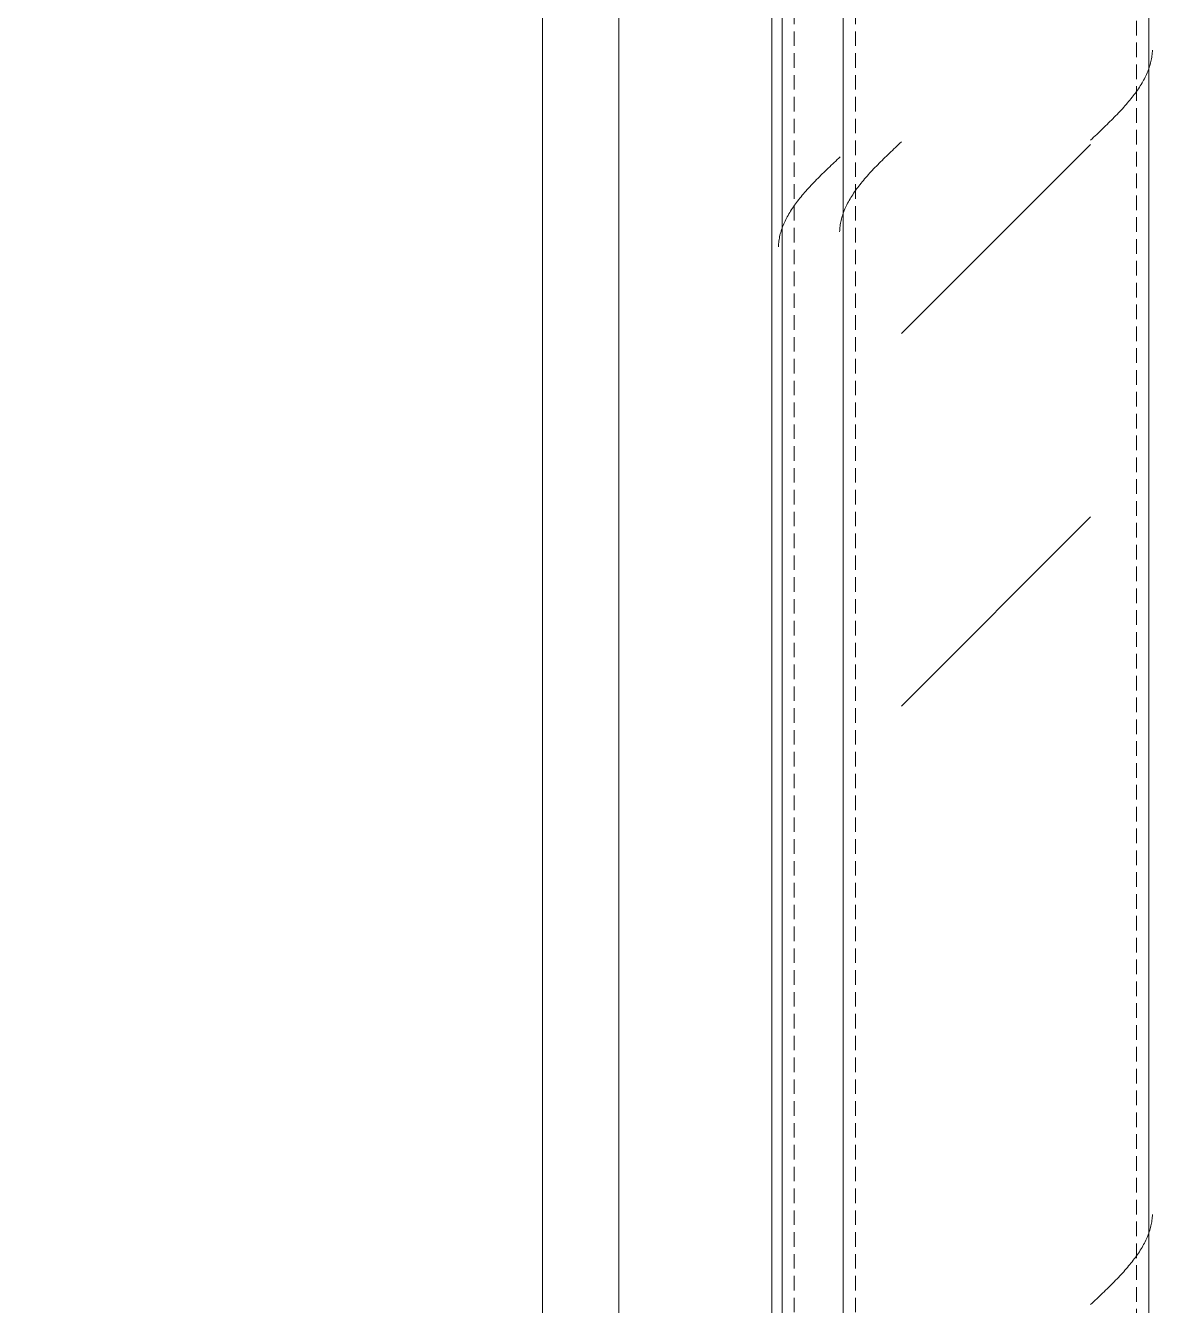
# Model space of a CAD drawing. Header units: centimetres. Extents: x -11896 to 2794, y -437 to 1921.
# Drawn here: x -3548.96 to -3512.1, y 310.68 to 352.56 of the extents above; entities that cross this region are included whole.
import ezdxf

# ---------------------------------------------------------------- set-up
doc = ezdxf.new("R2010")
doc.units = ezdxf.units.CM
doc.linetypes.add('Hidden', pattern=[0.714375, 0.47625, -0.238125])
for name, color, linetype, lineweight in [('A-DOOR', 7, 'Continuous', 9), ('A-WALL-PATT', 7, 'Continuous', 35), ('S-COLS', 7, 'Continuous', 9)]:
    doc.layers.add(name, color=color, linetype=linetype, lineweight=lineweight)

# ---------------------------------------------------------------- blocks, each defined once
blk = doc.blocks.new('FP_37-Sección 2-2')
at = {"layer": 'S-COLS'}
blk.add_line((-4962.871, 94), (-4962.871, 374.859), dxfattribs=at)
at = {"layer": 'S-COLS', "color": 9, "true_color": 0xc0c0c0}
for p, q in [((-4962.757, 351.707), (-4962.755, 351.754)), ((-4962.815, 351.333), (-4962.804, 351.38)), ((-4962.804, 351.38), (-4962.793, 351.427)), ((-4962.793, 351.427), (-4962.784, 351.474)), ((-4962.784, 351.474), (-4962.776, 351.52)), ((-4962.776, 351.52), (-4962.77, 351.567)), ((-4962.77, 351.567), (-4962.764, 351.614)), ((-4962.764, 351.614), (-4962.76, 351.661)), ((-4962.76, 351.661), (-4962.757, 351.707)), ((-4962.97, 350.912), (-4962.949, 350.959)), ((-4962.949, 350.959), (-4962.928, 351.006)), ((-4962.928, 351.006), (-4962.908, 351.053)), ((-4962.908, 351.053), (-4962.89, 351.099)), ((-4962.89, 351.099), (-4962.873, 351.146)), ((-4962.873, 351.146), (-4962.856, 351.193)), ((-4962.856, 351.193), (-4962.842, 351.24)), ((-4962.842, 351.24), (-4962.828, 351.286)), ((-4962.828, 351.286), (-4962.815, 351.333)), ((-4963.213, 350.492), (-4963.182, 350.538)), ((-4963.182, 350.538), (-4963.152, 350.585)), ((-4963.152, 350.585), (-4963.123, 350.632)), ((-4963.123, 350.632), (-4963.095, 350.679)), ((-4963.095, 350.679), (-4963.068, 350.725)), ((-4963.068, 350.725), (-4963.042, 350.772)), ((-4963.042, 350.772), (-4963.017, 350.819)), ((-4963.017, 350.819), (-4962.993, 350.866)), ((-4962.993, 350.866), (-4962.97, 350.912)), ((-4963.532, 350.071), (-4963.494, 350.118)), ((-4963.494, 350.118), (-4963.456, 350.164)), ((-4963.456, 350.164), (-4963.418, 350.211)), ((-4963.418, 350.211), (-4963.382, 350.258)), ((-4963.382, 350.258), (-4963.347, 350.305)), ((-4963.347, 350.305), (-4963.312, 350.351)), ((-4963.312, 350.351), (-4963.278, 350.398)), ((-4963.278, 350.398), (-4963.245, 350.445)), ((-4963.245, 350.445), (-4963.213, 350.492)), ((-4963.912, 349.65), (-4963.867, 349.697)), ((-4963.867, 349.697), (-4963.823, 349.744)), ((-4963.823, 349.744), (-4963.78, 349.79)), ((-4963.78, 349.79), (-4963.737, 349.837)), ((-4963.737, 349.837), (-4963.694, 349.884)), ((-4963.694, 349.884), (-4963.653, 349.931)), ((-4963.653, 349.931), (-4963.612, 349.977)), ((-4963.612, 349.977), (-4963.572, 350.024)), ((-4963.572, 350.024), (-4963.532, 350.071)), ((-4964.333, 349.229), (-4964.285, 349.276)), ((-4964.285, 349.276), (-4964.237, 349.323)), ((-4964.237, 349.323), (-4964.189, 349.37)), ((-4964.189, 349.37), (-4964.142, 349.416)), ((-4964.142, 349.416), (-4964.095, 349.463)), ((-4964.095, 349.463), (-4964.048, 349.51)), ((-4964.048, 349.51), (-4964.002, 349.557)), ((-4964.002, 349.557), (-4963.957, 349.603)), ((-4963.957, 349.603), (-4963.912, 349.65)), ((-4964.776, 348.808), (-4964.726, 348.855)), ((-4964.726, 348.855), (-4964.677, 348.902)), ((-4964.677, 348.902), (-4964.627, 348.949)), ((-4964.627, 348.949), (-4964.578, 348.995)), ((-4964.578, 348.995), (-4964.528, 349.042)), ((-4964.528, 349.042), (-4964.479, 349.089)), ((-4964.479, 349.089), (-4964.43, 349.136)), ((-4964.43, 349.136), (-4964.382, 349.182)), ((-4964.382, 349.182), (-4964.333, 349.229)), ((-4962.757, 313.607), (-4962.755, 313.654)), ((-4962.828, 313.186), (-4962.815, 313.233)), ((-4962.815, 313.233), (-4962.804, 313.28)), ((-4962.804, 313.28), (-4962.793, 313.327)), ((-4962.793, 313.327), (-4962.784, 313.374)), ((-4962.784, 313.374), (-4962.776, 313.42)), ((-4962.776, 313.42), (-4962.77, 313.467)), ((-4962.77, 313.467), (-4962.764, 313.514)), ((-4962.764, 313.514), (-4962.76, 313.561)), ((-4962.76, 313.561), (-4962.757, 313.607)), ((-4962.993, 312.766), (-4962.97, 312.812)), ((-4962.97, 312.812), (-4962.949, 312.859)), ((-4962.949, 312.859), (-4962.928, 312.906)), ((-4962.928, 312.906), (-4962.908, 312.953)), ((-4962.908, 312.953), (-4962.89, 312.999)), ((-4962.89, 312.999), (-4962.873, 313.046)), ((-4962.873, 313.046), (-4962.856, 313.093)), ((-4962.856, 313.093), (-4962.842, 313.14)), ((-4962.842, 313.14), (-4962.828, 313.186)), ((-4963.245, 312.345), (-4963.213, 312.392)), ((-4963.213, 312.392), (-4963.182, 312.438)), ((-4963.182, 312.438), (-4963.152, 312.485)), ((-4963.152, 312.485), (-4963.123, 312.532)), ((-4963.123, 312.532), (-4963.095, 312.579)), ((-4963.095, 312.579), (-4963.068, 312.625)), ((-4963.068, 312.625), (-4963.042, 312.672)), ((-4963.042, 312.672), (-4963.017, 312.719)), ((-4963.017, 312.719), (-4962.993, 312.766)), ((-4963.572, 311.924), (-4963.532, 311.971)), ((-4963.532, 311.971), (-4963.494, 312.018)), ((-4963.494, 312.018), (-4963.456, 312.064)), ((-4963.456, 312.064), (-4963.418, 312.111)), ((-4963.418, 312.111), (-4963.382, 312.158)), ((-4963.382, 312.158), (-4963.347, 312.205)), ((-4963.347, 312.205), (-4963.312, 312.251)), ((-4963.312, 312.251), (-4963.278, 312.298)), ((-4963.278, 312.298), (-4963.245, 312.345)), ((-4963.912, 311.55), (-4963.867, 311.597)), ((-4963.867, 311.597), (-4963.823, 311.644)), ((-4963.823, 311.644), (-4963.78, 311.69)), ((-4963.78, 311.69), (-4963.737, 311.737)), ((-4963.737, 311.737), (-4963.694, 311.784)), ((-4963.694, 311.784), (-4963.653, 311.831)), ((-4963.653, 311.831), (-4963.612, 311.877)), ((-4963.612, 311.877), (-4963.572, 311.924)), ((-4964.333, 311.129), (-4964.285, 311.176)), ((-4964.285, 311.176), (-4964.237, 311.223)), ((-4964.237, 311.223), (-4964.189, 311.27)), ((-4964.189, 311.27), (-4964.142, 311.316)), ((-4964.142, 311.316), (-4964.095, 311.363)), ((-4964.095, 311.363), (-4964.048, 311.41)), ((-4964.048, 311.41), (-4964.002, 311.457)), ((-4964.002, 311.457), (-4963.957, 311.503)), ((-4963.957, 311.503), (-4963.912, 311.55)), ((-4964.776, 310.708), (-4964.726, 310.755)), ((-4964.726, 310.755), (-4964.677, 310.802)), ((-4964.677, 310.802), (-4964.627, 310.849)), ((-4964.627, 310.849), (-4964.578, 310.895)), ((-4964.578, 310.895), (-4964.528, 310.942)), ((-4964.528, 310.942), (-4964.479, 310.989)), ((-4964.479, 310.989), (-4964.43, 311.036)), ((-4964.43, 311.036), (-4964.382, 311.082)), ((-4964.382, 311.082), (-4964.333, 311.129))]:
    blk.add_line(p, q, dxfattribs=at)
blk = doc.blocks.new('FP_38-Sección 2-2')
at = {"layer": 'S-COLS'}
blk.add_line((-4972.871, 375.859), (-4972.871, 94), dxfattribs=at)
at = {"layer": 'S-COLS', "color": 9, "true_color": 0xc0c0c0}
for p, q in [((-4971.36, 348.38), (-4971.311, 348.427)), ((-4971.311, 348.427), (-4971.262, 348.474)), ((-4971.262, 348.474), (-4971.213, 348.52)), ((-4971.213, 348.52), (-4971.164, 348.567)), ((-4971.164, 348.567), (-4971.115, 348.614)), ((-4971.115, 348.614), (-4971.065, 348.661)), ((-4971.065, 348.661), (-4971.016, 348.707)), ((-4971.016, 348.707), (-4970.966, 348.754)), ((-4971.785, 347.959), (-4971.739, 348.006)), ((-4971.739, 348.006), (-4971.693, 348.053)), ((-4971.693, 348.053), (-4971.647, 348.1)), ((-4971.647, 348.1), (-4971.6, 348.146)), ((-4971.6, 348.146), (-4971.553, 348.193)), ((-4971.553, 348.193), (-4971.505, 348.24)), ((-4971.505, 348.24), (-4971.457, 348.287)), ((-4971.457, 348.287), (-4971.409, 348.333)), ((-4971.409, 348.333), (-4971.36, 348.38)), ((-4972.17, 347.538), (-4972.13, 347.585)), ((-4972.13, 347.585), (-4972.089, 347.632)), ((-4972.089, 347.632), (-4972.047, 347.679)), ((-4972.047, 347.679), (-4972.005, 347.726)), ((-4972.005, 347.726), (-4971.962, 347.772)), ((-4971.962, 347.772), (-4971.919, 347.819)), ((-4971.919, 347.819), (-4971.875, 347.866)), ((-4971.875, 347.866), (-4971.83, 347.913)), ((-4971.83, 347.913), (-4971.785, 347.959)), ((-4972.497, 347.118), (-4972.464, 347.164)), ((-4972.464, 347.164), (-4972.43, 347.211)), ((-4972.43, 347.211), (-4972.395, 347.258)), ((-4972.395, 347.258), (-4972.36, 347.305)), ((-4972.36, 347.305), (-4972.323, 347.351)), ((-4972.323, 347.351), (-4972.286, 347.398)), ((-4972.286, 347.398), (-4972.248, 347.445)), ((-4972.248, 347.445), (-4972.21, 347.492)), ((-4972.21, 347.492), (-4972.17, 347.538)), ((-4972.749, 346.697), (-4972.725, 346.744)), ((-4972.725, 346.744), (-4972.7, 346.79)), ((-4972.7, 346.79), (-4972.674, 346.837)), ((-4972.674, 346.837), (-4972.647, 346.884)), ((-4972.647, 346.884), (-4972.619, 346.931)), ((-4972.619, 346.931), (-4972.59, 346.977)), ((-4972.59, 346.977), (-4972.559, 347.024)), ((-4972.559, 347.024), (-4972.528, 347.071)), ((-4972.528, 347.071), (-4972.497, 347.118)), ((-4972.914, 346.276), (-4972.9, 346.323)), ((-4972.9, 346.323), (-4972.885, 346.37)), ((-4972.885, 346.37), (-4972.869, 346.416)), ((-4972.869, 346.416), (-4972.852, 346.463)), ((-4972.852, 346.463), (-4972.833, 346.51)), ((-4972.833, 346.51), (-4972.814, 346.557)), ((-4972.814, 346.557), (-4972.793, 346.603)), ((-4972.793, 346.603), (-4972.771, 346.65)), ((-4972.771, 346.65), (-4972.749, 346.697)), ((-4972.985, 345.855), (-4972.982, 345.902)), ((-4972.982, 345.902), (-4972.978, 345.949)), ((-4972.978, 345.949), (-4972.972, 345.996)), ((-4972.972, 345.996), (-4972.965, 346.042)), ((-4972.965, 346.042), (-4972.958, 346.089)), ((-4972.958, 346.089), (-4972.948, 346.136)), ((-4972.948, 346.136), (-4972.938, 346.183)), ((-4972.938, 346.183), (-4972.927, 346.229)), ((-4972.927, 346.229), (-4972.914, 346.276)), ((-4972.987, 345.809), (-4972.985, 345.855))]:
    blk.add_line(p, q, dxfattribs=at)
blk = doc.blocks.new('HSS Rectangular-Column - 100 x 100 mm-V36-Sección 2-2')
at = {"layer": 'S-COLS', "true_color": 0xc0c0c0}
h = blk.add_hatch(dxfattribs=at)
h.set_pattern_fill('FP_7', color=9, style=0, pattern_type=2)
h.set_pattern_definition([(45, (-5061.785, 712), (-25.1447, 25.1447), []), (45, (-5061.785, 750.1), (-25.1447, 25.1447), [])])
h.paths.add_polyline_path([(-4964.776, 94), (-4964.776, 374.859), (-4965.589, 374.891), (-4965.7, 375.563), (-4965.877, 375.137), (-4966.549, 374.859), (-4969.82, 374.93), (-4970.32, 375.137), (-4970.599, 375.859), (-4970.966, 375.809), (-4970.966, 94), (-4968.768, 94)])
h.paths.add_polyline_path([(-4967.051, 375.359), (-4966.378, 375.638), (-4966.378, 375.859), (-4969.89, 375.809), (-4969.82, 375.638), (-4969.146, 375.359), (-4968.768, 375.359)])
at = {"layer": 'S-COLS', "linetype": 'Hidden'}
for p, q in [((-4972.471, 94), (-4972.471, 375.859)), ((-4963.271, 374.859), (-4963.271, 94))]:
    blk.add_line(p, q, dxfattribs=at)
at = {"layer": 'S-COLS'}
for name in ['FP_38-Sección 2-2', 'FP_37-Sección 2-2']:
    blk.add_blockref(name, (0, 0), dxfattribs=at)
blk = doc.blocks.new('FP_40-Sección 2-2')
at = {"layer": 'S-COLS'}
blk.add_line((-4974.871, 375.859), (-4974.871, 94), dxfattribs=at)
at = {"layer": 'S-COLS', "color": 9, "true_color": 0xc0c0c0}
for p, q in [((-4973.311, 347.938), (-4973.262, 347.985)), ((-4973.262, 347.985), (-4973.213, 348.032)), ((-4973.213, 348.032), (-4973.164, 348.078)), ((-4973.164, 348.078), (-4973.115, 348.125)), ((-4973.115, 348.125), (-4973.065, 348.172)), ((-4973.065, 348.172), (-4973.016, 348.219)), ((-4973.016, 348.219), (-4972.966, 348.265)), ((-4973.693, 347.564), (-4973.647, 347.611)), ((-4973.647, 347.611), (-4973.6, 347.658)), ((-4973.6, 347.658), (-4973.553, 347.704)), ((-4973.553, 347.704), (-4973.505, 347.751)), ((-4973.505, 347.751), (-4973.457, 347.798)), ((-4973.457, 347.798), (-4973.409, 347.845)), ((-4973.409, 347.845), (-4973.36, 347.891)), ((-4973.36, 347.891), (-4973.311, 347.938)), ((-4974.089, 347.143), (-4974.047, 347.19)), ((-4974.047, 347.19), (-4974.005, 347.237)), ((-4974.005, 347.237), (-4973.962, 347.284)), ((-4973.962, 347.284), (-4973.919, 347.33)), ((-4973.919, 347.33), (-4973.875, 347.377)), ((-4973.875, 347.377), (-4973.83, 347.424)), ((-4973.83, 347.424), (-4973.785, 347.471)), ((-4973.785, 347.471), (-4973.739, 347.517)), ((-4973.739, 347.517), (-4973.693, 347.564)), ((-4974.43, 346.722), (-4974.395, 346.769)), ((-4974.395, 346.769), (-4974.36, 346.816)), ((-4974.36, 346.816), (-4974.323, 346.863)), ((-4974.323, 346.863), (-4974.286, 346.91)), ((-4974.286, 346.91), (-4974.248, 346.956)), ((-4974.248, 346.956), (-4974.21, 347.003)), ((-4974.21, 347.003), (-4974.17, 347.05)), ((-4974.17, 347.05), (-4974.13, 347.097)), ((-4974.13, 347.097), (-4974.089, 347.143)), ((-4974.7, 346.302), (-4974.674, 346.348)), ((-4974.674, 346.348), (-4974.647, 346.395)), ((-4974.647, 346.395), (-4974.619, 346.442)), ((-4974.619, 346.442), (-4974.59, 346.489)), ((-4974.59, 346.489), (-4974.559, 346.535)), ((-4974.559, 346.535), (-4974.528, 346.582)), ((-4974.528, 346.582), (-4974.497, 346.629)), ((-4974.497, 346.629), (-4974.464, 346.676)), ((-4974.464, 346.676), (-4974.43, 346.722)), ((-4974.885, 345.881), (-4974.869, 345.928)), ((-4974.869, 345.928), (-4974.852, 345.974)), ((-4974.852, 345.974), (-4974.833, 346.021)), ((-4974.833, 346.021), (-4974.814, 346.068)), ((-4974.814, 346.068), (-4974.793, 346.115)), ((-4974.793, 346.115), (-4974.771, 346.161)), ((-4974.771, 346.161), (-4974.749, 346.208)), ((-4974.749, 346.208), (-4974.725, 346.255)), ((-4974.725, 346.255), (-4974.7, 346.302)), ((-4974.978, 345.46), (-4974.972, 345.507)), ((-4974.972, 345.507), (-4974.965, 345.554)), ((-4974.965, 345.554), (-4974.958, 345.6)), ((-4974.958, 345.6), (-4974.948, 345.647)), ((-4974.948, 345.647), (-4974.938, 345.694)), ((-4974.938, 345.694), (-4974.927, 345.741)), ((-4974.927, 345.741), (-4974.914, 345.787)), ((-4974.914, 345.787), (-4974.9, 345.834)), ((-4974.9, 345.834), (-4974.885, 345.881)), ((-4974.987, 345.32), (-4974.985, 345.367)), ((-4974.985, 345.367), (-4974.982, 345.413)), ((-4974.982, 345.413), (-4974.978, 345.46))]:
    blk.add_line(p, q, dxfattribs=at)
blk = doc.blocks.new('HSS Rectangular-Column - 100 x 100 mm-V39-Sección 2-2')
at = {"layer": 'S-COLS', "linetype": 'Hidden'}
blk.add_line((-4974.471, 94), (-4974.471, 375.859), dxfattribs=at)
at = {"layer": 'S-COLS'}
blk.add_blockref('FP_40-Sección 2-2', (0, 0), dxfattribs=at)
blk = doc.blocks.new('M_RVR_Puerta cortina plastica - 2_00 x 3_00-1783720-Sección 2-2')
at = {"layer": 'A-DOOR'}
blk.add_line((-4982.705, 94), (-4982.705, 394), dxfattribs=at)
at = {"layer": 'A-DOOR', "lineweight": 18}
for p, q in [((-4980.205, 394), (-4980.205, 94)), ((-4975.205, 94), (-4975.205, 394))]:
    blk.add_line(p, q, dxfattribs=at)

msp = doc.modelspace()

# ---------------------------------------------------------------- hatches: boundary and pattern name
at = {"layer": 'A-WALL-PATT', "lineweight": 9, "true_color": 0x808080}
h = msp.add_hatch(dxfattribs=at)
h.set_pattern_fill('FP_22', color=8, style=0, pattern_type=2)
h.set_pattern_definition([(90, (-3611.126, 712), (-30, 2e-15), [])])
h.paths.add_polyline_path([(-3674.508, 134), (-3532.046, 134), (-3532.046, 401.62), (-3529.546, 401.62), (-3529.546, 436.677), (-3674.508, 436.668), (-3674.508, 265.306)])

# ---------------------------------------------------------------- block references
at = {"layer": 'A-DOOR', "color": 8, "true_color": 0x808080}
msp.add_blockref('M_RVR_Puerta cortina plastica - 2_00 x 3_00-1783720-Sección 2-2', (1450.659, 0), dxfattribs=at)
at = {"layer": 'S-COLS'}
for name in ['HSS Rectangular-Column - 100 x 100 mm-V39-Sección 2-2', 'HSS Rectangular-Column - 100 x 100 mm-V36-Sección 2-2']:
    msp.add_blockref(name, (1450.659, 0), dxfattribs=at)

doc.saveas('drawing.dxf')
